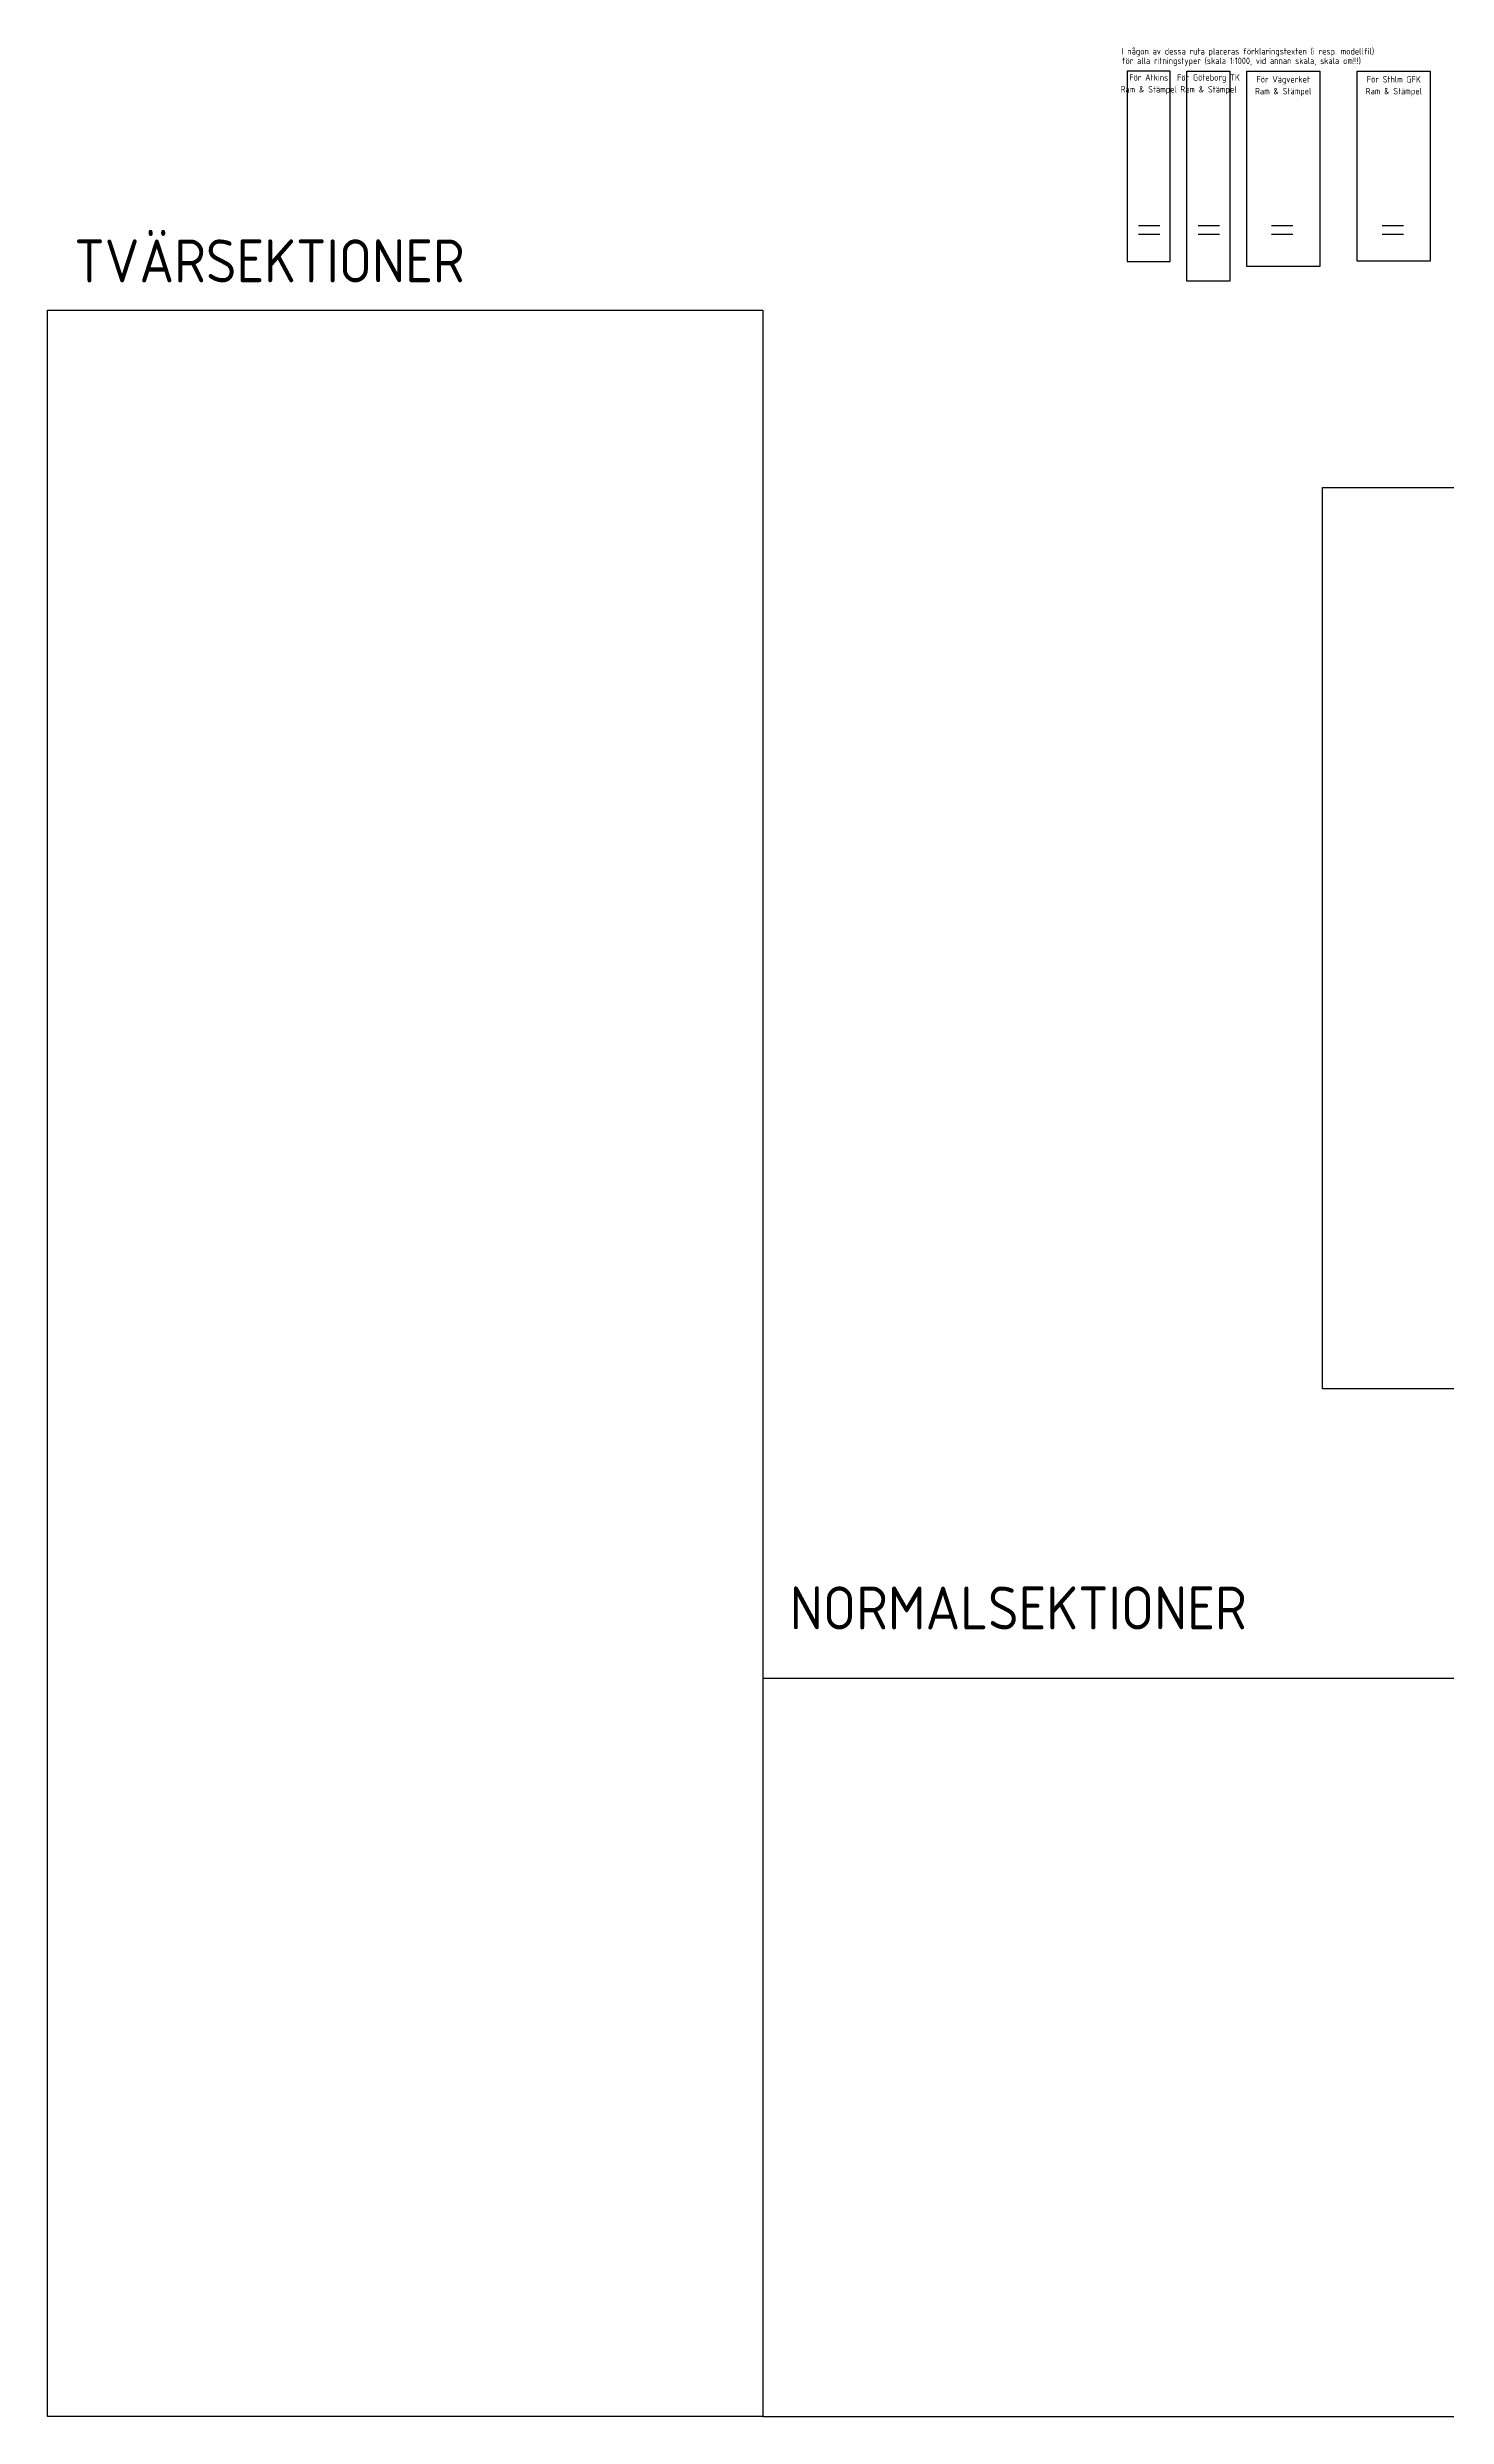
# Model space of a CAD drawing. Header units: metres. Extents: x 162815 to 178081, y 6220705 to 6240819.
# Drawn here: x 163877 to 167135, y 6225609 to 6231125 of the extents above; entities that cross this region are included whole.
import ezdxf
from ezdxf.enums import TextEntityAlignment as Align

# ---------------------------------------------------------------- set-up
doc = ezdxf.new("R2010")
doc.units = ezdxf.units.M
doc.layers.get('Defpoints').update_dxf_attribs({"color": 5})
doc.layers.add('00_tvångpunkter', color=2, linetype='Continuous')
doc.styles.add('Iso', font='iso.shx')
doc.styles.add('ISO-Anno-50', font='iso.shx', dxfattribs={"height": 5})
picture_1 = doc.add_image_def('image1.png', size_in_pixel=(2309, 1928))

msp = doc.modelspace()

# ---------------------------------------------------------------- linework, layer by layer
at = {"layer": 'Defpoints', "flags": 128}
for points in [[(166391.165, 6231069.163), (166391.165, 6230625.963), (166491.165, 6230625.963), (166491.165, 6231069.163)], [(166669.243, 6230614.163), (166669.243, 6231069.163), (166839.243, 6231069.163), (166839.243, 6230614.163)], [(166926.781, 6231069.163), (167096.781, 6231069.163), (167096.781, 6230627.169), (166926.781, 6230627.169)]]:
    msp.add_lwpolyline(points, close=True, dxfattribs=at)
for points in [[(166530.204, 6231069.163), (166630.204, 6231069.163), (166630.204, 6230580.163), (166530.204, 6230580.163), (166530.204, 6231069.163)], [(166417.007, 6230709.926), (166466.888, 6230709.926)], [(166556.046, 6230709.926), (166605.927, 6230709.926)], [(166726.933, 6230709.926), (166776.814, 6230709.926)], [(166984.471, 6230709.926), (167034.352, 6230709.926)], [(166417.007, 6230689.926), (166466.888, 6230689.926)], [(166556.046, 6230689.926), (166605.927, 6230689.926)], [(166726.933, 6230689.926), (166776.814, 6230689.926)], [(166984.471, 6230689.926), (167034.352, 6230689.926)]]:
    msp.add_lwpolyline(points, dxfattribs=at)
at = {"layer": 'Defpoints'}
for points in [[(163876.828, 6230512.883), (165542.633, 6230512.883), (165542.633, 6225608.982), (163876.828, 6225608.982)], [(165542.633, 6225608.982), (170721.904, 6225608.982), (170721.904, 6227327.069), (165542.633, 6227327.069)]]:
    msp.add_lwpolyline(points, close=True, dxfattribs=at)

# ---------------------------------------------------------------- texts
at = {"layer": 'Defpoints', "style": 'Iso'}
for s, p in [('I någon av dessa ruta placeras förklaringstexten (i resp. modellfil)', (166378.054, 6231108)), ('för alla ritningstyper (skala 1:1000, vid annan skala, skala om!!!)', (166378.054, 6231085.888))]:
    msp.add_text(s, height=15, dxfattribs=at).set_placement(p)
for s, p in [('För Atkins', (166441.165, 6231047.057)), ('För Göteborg TK', (166580.204, 6231047.057)), ('För Vägverket', (166754.243, 6231042.755)), ('För Sthlm GFK', (167011.781, 6231042.755)), ('Ram & Stämpel', (166441.165, 6231019.509)), ('Ram & Stämpel', (166580.204, 6231019.509)), ('Ram & Stämpel', (166754.243, 6231015.208)), ('Ram & Stämpel', (167011.781, 6231015.208))]:
    msp.add_text(s, height=15, dxfattribs=at).set_placement(p, align=Align.CENTER)
at = {"layer": 'Defpoints', "color": 7, "style": 'ISO-Anno-50'}
for s, p in [('TVÄRSEKTIONER', (163939.469, 6230577.532)), ('NORMALSEKTIONER', (165605.275, 6227441.534))]:
    msp.add_text(s, height=100, dxfattribs=at).set_placement(p)

# ---------------------------------------------------------------- pictures from other files: only their frames are drawn
at = {"layer": '00_tvångpunkter'}
image = msp.add_image(picture_1, insert=(166845.455, 6228001.945), size_in_units=(2512.527, 2097.944), dxfattribs=at)
image.dxf.flags = 7

doc.saveas('drawing.dxf')
